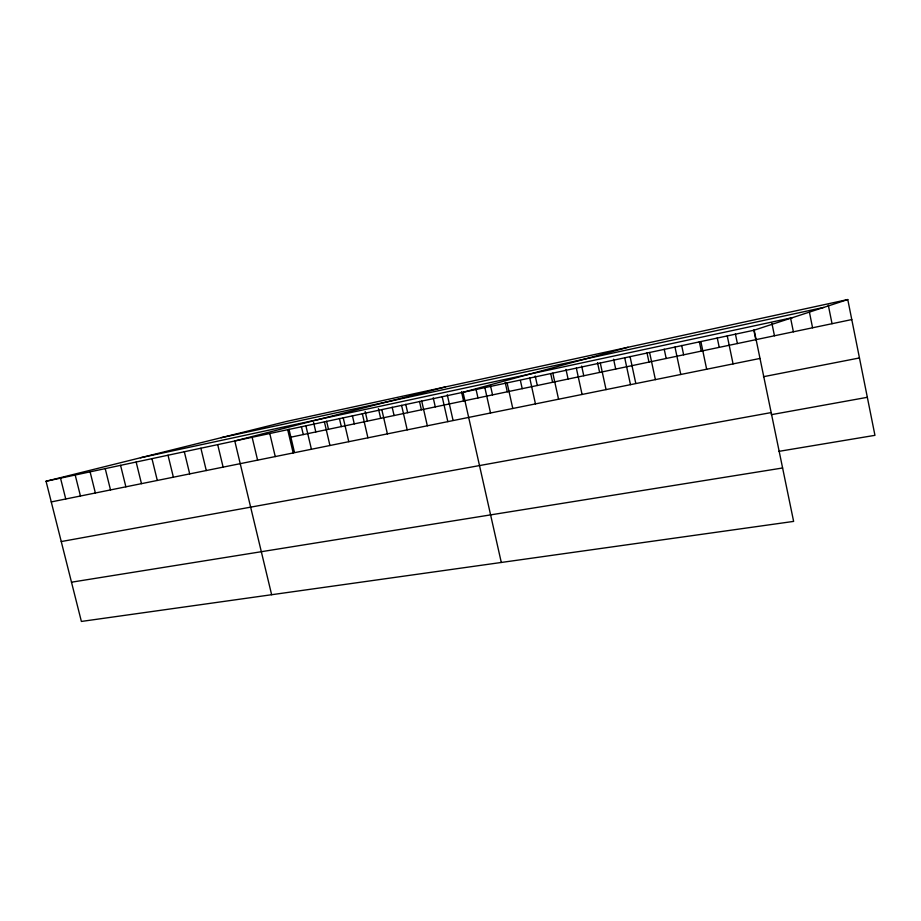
<?xml version="1.0" encoding="UTF-8"?>
<svg xmlns="http://www.w3.org/2000/svg" width="921" height="921" viewBox="0 0 921 921"><rect width="100%" height="100%" fill="white"/><g stroke="black" fill="none" stroke-linecap="round" stroke-linejoin="round"><path stroke-width="1.38" d="M754.172 330.179L793.626 521.401L81.382 621.445L46.05 481.246L754.172 330.179L847.769 299.555L874.95 435.334L778.844 451.371M628.053 347.263L463.021 392.288L501.3 562.466M445.499 386.912L234.786 440.986L271.637 594.724M46.05 481.246L287.122 421.3L847.769 299.555M221.132 437.705L823.616 307.453M140.453 457.772L792.636 317.595M290.875 437.176L851.775 319.564M51.254 501.922L760.009 358.442M763.44 376.712L859.466 357.947M61.247 541.56L771.176 412.585M771.268 414.68L867.34 397.308M71.493 582.199L782.608 467.983M60.521 478.16L65.748 498.986M90.097 471.851L95.37 492.988M75.2 475.029L80.449 496.005M120.57 465.347L125.878 486.818M105.224 468.628L110.508 489.926M151.965 458.646L157.307 480.451M136.147 462.02L141.466 483.652M168.013 455.227L173.378 477.193M200.882 448.216L206.281 470.539M184.327 451.75L189.703 473.889M217.701 444.624L223.112 467.131M252.135 437.279L257.592 460.143M288.998 429.244L294.478 452.43M287.686 429.693L293.177 452.948M269.772 433.515L275.241 456.574M313.612 422.578L315.811 431.949M305.899 425.813L311.413 449.252M301.397 426.596L303.274 434.574M343.222 417.846L348.771 441.689M339.423 418.479L341.323 426.607M326.61 421.208L328.498 429.29M324.411 421.864L329.937 445.499M365.188 411.537L367.398 421.127M362.356 413.771L367.916 437.809M352.386 415.705L354.286 423.879M392.173 407.22L394.084 415.532M381.812 409.615L387.396 433.872M378.439 408.705L380.672 418.353M421.714 401.096L427.332 425.79M419.481 401.395L421.392 409.81M405.747 404.319L407.658 412.689M401.591 405.39L407.197 429.865M447.272 394.775L453.051 420.321M442.184 396.732L447.825 421.634M433.215 397.78L435.288 406.898M475.892 388.662L477.964 397.953M461.502 391.736L463.574 400.969M507.103 382.883L512.79 408.487M505.192 382.399L507.287 391.805M490.456 385.542L492.539 394.89M484.86 387.626L490.525 412.988M529.759 378.047L535.458 403.893M520.411 380.557L522.207 388.674M552.83 373.132L558.552 399.219M550.804 374.076L552.612 382.296M535.216 375.975L537.311 385.508M581.658 366.051L583.764 375.756M576.339 368.112L582.084 394.464M565.989 369.402L568.096 379.049M613.593 359.225L615.712 369.068M600.296 363.001L606.053 389.606M597.522 362.667L599.64 372.429M630.022 356.462L635.766 383.309M624.714 357.797L630.482 384.667M664.214 349.163L666.194 358.476M649.604 352.478L655.384 379.625M647.003 352.835L648.971 362.091M681.655 345.433L683.635 354.815M674.978 347.067L680.78 374.479M717.24 337.846L719.232 347.355M700.858 341.553L706.66 369.24M699.327 341.668L701.307 351.108M735.407 333.966L737.387 343.545M727.256 335.912L733.07 363.899M771.902 323.283L774.469 335.774M753.815 330.04L755.796 339.688M790.54 317.826L793.395 331.802M828.301 305.162L832.043 323.697M809.444 312.288L812.575 327.784"/></g></svg>
